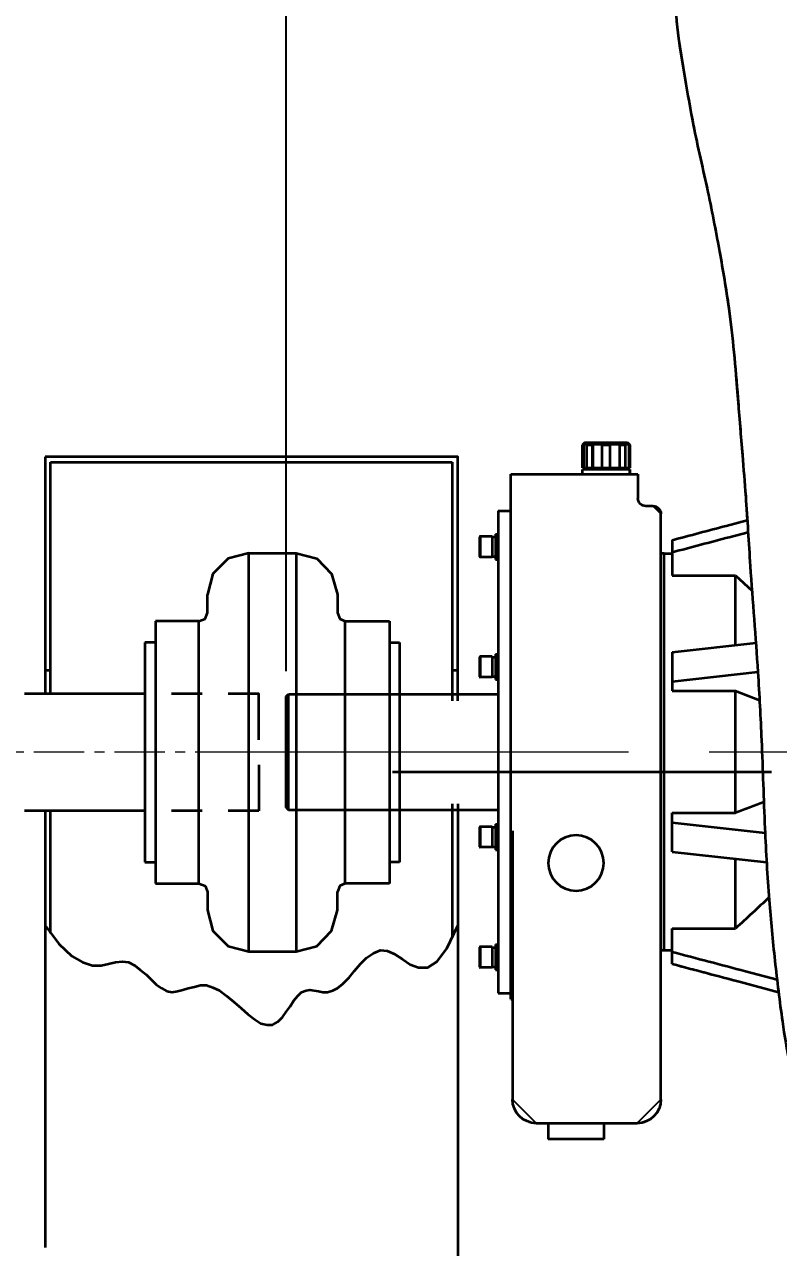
# Model space of a CAD drawing. Header units: inches. Extents: x -403 to 7, y 1 to 290.
# Drawn here: x -299.6 to -280.91, y 121.62 to 151.98 of the extents above; entities that cross this region are included whole.
import ezdxf

# ---------------------------------------------------------------- set-up
doc = ezdxf.new("R2010")
doc.units = ezdxf.units.IN
doc.header["$MEASUREMENT"] = 0
doc.linetypes.add('CENTER', pattern=[2, 1.25, -0.25, 0.25, -0.25])
doc.linetypes.add('点画线', pattern=[16, 10, -2, 2, -2])
doc.layers.add('中心线层', color=1, linetype='点画线', lineweight=18)
doc.layers.add('粗实线层', color=7, linetype='Continuous', lineweight=35)
doc.styles.get("Standard").update_dxf_attribs({"font": 'arial.ttf'})
doc.dimstyles.new('STANDARD 2 PLCS', dxfattribs={"dimtxt": 0.125, "dimasz": 0.18, "dimexe": 0.18, "dimexo": 0.0625, "dimgap": 0.09, "dimtad": 0, "dimtih": 1, "dimtoh": 1, "dimzin": 4, "dimdsep": 46, "dimtxsty": 'Standard', "dimcen": 0.09, "dimaunit": 1, "dimadec": 0, "dimazin": 1, "dimtfac": 1, "dimtofl": 0, "dimtmove": 1, "dimatfit": 3, "dimfxl": 1, "dimtolj": 1, "dimtzin": 4, "dimarcsym": 0})

# ---------------------------------------------------------------- blocks, each defined once
blk = doc.blocks.new('CF25进气-1#-1_1')
at = {"layer": '粗实线层'}
for p, q in [((74, 164), (73.7, 163.7)), ((73.7, 160.8), (73.7, 163.7)), ((73.74, 163.7), (73.7, 163.7)), ((73.74, 163.7), (73.84, 163.8)), ((73.74, 160.8), (73.74, 163.7)), ((73.84, 163.8), (73.84, 160.8)), ((74.33, 163.8), (73.84, 163.8)), ((79.4, 164), (74, 164)), ((74.33, 163.8), (74.25, 163.7)), ((74.25, 160.8), (74.25, 163.7)), ((74.96, 163.7), (74.25, 163.7)), ((74.96, 163.7), (75.03, 163.8)), ((74.96, 160.8), (74.96, 163.7)), ((75.03, 163.8), (75.03, 160.8)), ((76.2, 163.8), (75.03, 163.8)), ((76.2, 160.8), (76.2, 163.8)), ((77.2, 163.7), (76.2, 163.7)), ((77.2, 160.8), (77.2, 163.8)), ((78.37, 163.8), (77.2, 163.8)), ((78.37, 163.8), (78.37, 160.8)), ((78.37, 163.8), (78.44, 163.7)), ((78.44, 160.8), (78.44, 163.7)), ((79.15, 163.7), (78.44, 163.7)), ((79.56, 163.8), (79.07, 163.8)), ((79.15, 163.7), (79.07, 163.8)), ((79.15, 160.8), (79.15, 163.7)), ((79.4, 164), (79.7, 163.7)), ((79.56, 163.8), (79.56, 160.8)), ((79.56, 163.8), (79.66, 163.7)), ((79.66, 160.8), (79.66, 163.7)), ((79.7, 163.7), (79.66, 163.7)), ((79.7, 160.8), (79.7, 163.7)), ((79.7, 160.8), (73.7, 160.8)), ((73.7, 160), (73.7, 160.6)), ((73.7, 160.6), (79.7, 160.6)), ((73.9, 160.6), (73.9, 160.8)), ((79.5, 160.6), (79.5, 160.8)), ((79.7, 160), (79.7, 160.6)), ((72.7, 160), (72.7, 157)), ((88.7, 160), (72.7, 160)), ((88.7, 93.85), (88.7, 160)), ((70.8, 156), (71.7, 156)), ((61.57, 153.52), (58.93, 154.22)), ((69.8, 81.2), (69.8, 155)), ((90.3, 155.4), (88.7, 155.4)), ((90.3, 155.4), (90.3, 94.6)), ((61.19, 152.09), (58.83, 152.72)), ((68.4, 151.71), (68.4, 147.26)), ((90.62, 152.47), (90.3, 152.47)), ((90.62, 152.47), (90.62, 149.27)), ((91.04, 152.1), (90.62, 152.1)), ((91.04, 152.17), (91.04, 149.57)), ((91.04, 152.17), (92.58, 152.17)), ((91.04, 152.17), (92.58, 152.17)), ((92.58, 152.17), (92.58, 149.57)), ((92.58, 152.17), (92.64, 152.11)), ((92.64, 152.11), (92.64, 149.63)), ((69.4, 150), (68.4, 150)), ((69.4, 99.97), (69.4, 150.03)), ((69.4, 150.03), (69.8, 150.03)), ((69.4, 100), (69.4, 150)), ((91.04, 149.64), (90.62, 149.64)), ((91.04, 149.57), (92.58, 149.57)), ((91.04, 149.57), (92.58, 149.57)), ((92.64, 149.63), (92.58, 149.57)), ((90.62, 149.27), (90.3, 149.27)), ((60.4, 147.26), (58.34, 145.35)), ((60.4, 138.47), (60.4, 147.26)), ((68.4, 147.26), (60.4, 147.26)), ((68.4, 137.59), (57.85, 138.75)), ((68.4, 137.59), (68.4, 132.69)), ((90.62, 137.32), (90.3, 137.32)), ((90.62, 137.32), (90.62, 134.12)), ((91.04, 136.95), (90.62, 136.95)), ((91.04, 137.02), (91.04, 134.42)), ((91.04, 137.02), (92.58, 137.02)), ((91.04, 137.02), (92.58, 137.02)), ((92.58, 137.02), (92.58, 134.42)), ((92.58, 137.02), (92.64, 136.96)), ((92.64, 136.96), (92.64, 134.48)), ((68.4, 133.9), (57.6, 135.09)), ((91.04, 134.49), (90.62, 134.49)), ((91.04, 134.42), (92.58, 134.42)), ((91.04, 134.42), (92.58, 134.42)), ((92.64, 134.48), (92.58, 134.42)), ((60.4, 132.69), (57.38, 131.53)), ((60.4, 117.31), (60.4, 132.69)), ((68.4, 132.69), (60.4, 132.69)), ((90.62, 134.12), (90.3, 134.12)), ((116.7, 132.3), (90.3, 132.3)), ((116.7, 117.7), (116.7, 132.3)), ((117, 132), (116.7, 132.3)), ((117, 118), (117, 132)), ((56.84, 118.68), (56.85, 118.68)), ((68.4, 117.31), (60.4, 117.31)), ((68.4, 112.41), (68.4, 117.31)), ((116.7, 117.7), (90.3, 117.7)), ((117, 118), (116.7, 117.7)), ((68.4, 116.1), (56.68, 114.81)), ((90.62, 115.88), (90.3, 115.88)), ((90.62, 115.88), (90.62, 112.68)), ((88.5, 115.07), (88.5, 81.2)), ((91.04, 115.51), (90.62, 115.51)), ((91.04, 115.58), (91.04, 112.98)), ((91.04, 115.58), (92.58, 115.58)), ((91.04, 115.58), (92.58, 115.58)), ((92.58, 115.58), (92.58, 112.98)), ((92.58, 115.58), (92.64, 115.52)), ((92.64, 115.52), (92.64, 113.04)), ((90.62, 112.68), (90.3, 112.68)), ((91.04, 113.05), (90.62, 113.05)), ((91.04, 112.98), (92.58, 112.98)), ((91.04, 112.98), (92.58, 112.98)), ((92.64, 113.04), (92.58, 112.98)), ((68.4, 112.41), (56.49, 111.1)), ((60.4, 102.74), (60.4, 111.53)), ((68.4, 102.74), (60.4, 102.74)), ((68.4, 98.29), (68.4, 102.74)), ((90.62, 100.73), (90.3, 100.73)), ((90.62, 100.73), (90.62, 97.53)), ((91.04, 100.36), (90.62, 100.36)), ((91.04, 100.43), (91.04, 97.83)), ((91.04, 100.43), (92.58, 100.43)), ((91.04, 100.43), (92.58, 100.43)), ((92.58, 100.43), (92.58, 97.83)), ((92.58, 100.43), (92.64, 100.37)), ((92.64, 100.37), (92.64, 97.89)), ((69.4, 100), (68.4, 100)), ((69.4, 99.97), (69.8, 99.97)), ((59.15, 97.37), (55.18, 96.31)), ((90.62, 97.53), (90.3, 97.53)), ((91.04, 97.9), (90.62, 97.9)), ((91.04, 97.83), (92.58, 97.83)), ((91.04, 97.83), (92.58, 97.83)), ((92.64, 97.89), (92.58, 97.83)), ((59.76, 96), (54.99, 94.73)), ((90.3, 94.6), (88.7, 94.6)), ((88.7, 93.85), (88.5, 93.85)), ((85.5, 78.2), (72.8, 78.2)), ((77, 78.2), (77, 76.2)), ((84, 78.2), (84, 76.2)), ((77, 76.2), (84, 76.2))]:
    blk.add_line(p, q, dxfattribs=at)
blk.add_circle((80.5, 111), 3.5, dxfattribs=at)
for centre, radius, start, end in [((70.8, 155), 1, 90, 180), ((71.7, 157), 1, 270, 0), ((72.8, 81.2), 3, 180, 270), ((85.5, 81.2), 3, 270, 0)]:
    blk.add_arc(centre, radius, start, end, dxfattribs=at)
blk.add_open_spline([(68.69, 253.8), (68.71, 251.71), (68.74, 246.97), (68.72, 240.01), (68.75, 232.34), (68.67, 226.05), (68.08, 220.07), (67.73, 215.46), (66.8, 210.11), (65.77, 203.79), (63.98, 196.28), (62.45, 188.39), (61.29, 181.51), (60.58, 175.34), (60.08, 169.17), (59.6, 163.11), (59.01, 156.05), (58.51, 146.9), (57.64, 136.66), (57.07, 125.64), (56.78, 116.06), (56.27, 106.78), (55.48, 98.66), (54.65, 91.78), (53.77, 86.23), (52.37, 80.99), (50.28, 76.02), (46.85, 72.25), (43.31, 70.01), (40.22, 68.96), (36.83, 68.78), (33.79, 68.83), (29.87, 68.83), (26.4, 68.75), (23.26, 68.92), (20.67, 68.21), (19.16, 65.3), (18.69, 61.95), (17.85, 58.05), (17.14, 53.57), (16.57, 49.16), (16.22, 45.85), (16.06, 43.38), (15.49, 40.56), (13.61, 37.69), (11.07, 35.58), (9.53, 34.72), (8.67, 34.37)], degree=3, knots=[0, 0, 0, 0, 500.983339, 1139.057742, 1672.404298, 2344.432474, 2648.174238, 3115.475288, 3452.731367, 3952.039926, 4653.749594, 5304.069036, 5882.731911, 6330.598823, 6793.377251, 7370.921387, 7790.113217, 8495.62314, 9570.519663, 10258.095576, 11147.213491, 11873.327979, 12488.094667, 13106.430153, 13539.125454, 13836.211787, 14408.926141, 14815.10126, 15035.766174, 15411.266967, 15581.772828, 15849.494553, 16140.258874, 16525.167771, 16680.019867, 16900.51958, 17120.743069, 17413.515388, 17719.860988, 18075.360511, 18504.098821, 18789.06728, 18872.270959, 19099.798644, 19472.439394, 19666.980861, 19890.759489, 19890.759489, 19890.759489, 19890.759489], dxfattribs=at)
for points in [[(68.4, 151.71), (66.12, 152.31), (63.85, 152.92), (61.57, 153.52)], [(68.4, 150.18), (66, 150.82), (63.59, 151.46), (61.19, 152.09)], [(56.85, 118.68), (58.03, 118.22), (59.22, 117.77), (60.4, 117.31)], [(56.2, 106.64), (57.6, 105.34), (59, 104.04), (60.4, 102.74)], [(68.4, 99.82), (65.32, 99), (62.23, 98.18), (59.15, 97.37)], [(68.4, 98.29), (65.52, 97.53), (62.64, 96.76), (59.76, 96)]]:
    blk.add_open_spline(points, degree=3, dxfattribs=at)
blk = doc.blocks.new('3 STAGE FRONT VIEW')
for p, q in [((-9.451, 42.078), (-9.533, 42.73)), ((-9.344, 41.428), (-9.451, 42.078)), ((-9.233, 40.779), (-9.344, 41.428)), ((-9.112, 40.132), (-9.233, 40.779)), ((-8.976, 39.488), (-9.112, 40.132)), ((-8.833, 38.845), (-8.976, 39.488)), ((-8.696, 38.201), (-8.833, 38.845)), ((-8.568, 37.555), (-8.696, 38.201)), ((-8.448, 36.908), (-8.568, 37.555)), ((-8.338, 36.259), (-8.448, 36.908)), ((-8.24, 35.608), (-8.338, 36.259)), ((-8.159, 34.955), (-8.24, 35.608)), ((-8.093, 34.3), (-8.159, 34.955)), ((-8.037, 33.644), (-8.093, 34.3)), ((-7.984, 32.987), (-8.037, 33.644)), ((-7.931, 32.331), (-7.984, 32.987)), ((-11.871, 32.228), (-11.812, 32.287)), ((-11.871, 31.657), (-11.871, 32.228)), ((-11.871, 32.228), (-11.871, 32.228)), ((-11.812, 32.287), (-11.812, 32.287)), ((-11.812, 32.287), (-10.749, 32.287)), ((-10.749, 32.287), (-10.749, 32.287)), ((-10.749, 32.287), (-10.69, 32.228)), ((-10.69, 32.228), (-10.69, 32.228)), ((-10.69, 32.228), (-10.69, 31.657)), ((-7.878, 31.675), (-7.931, 32.331)), ((-11.863, 31.657), (-11.871, 31.657)), ((-11.871, 31.657), (-11.871, 31.657)), ((-11.871, 31.499), (-11.871, 31.617)), ((-11.871, 31.617), (-11.871, 31.617)), ((-11.871, 31.617), (-11.832, 31.617)), ((-11.843, 31.657), (-11.863, 31.657)), ((-11.863, 31.657), (-11.863, 31.657)), ((-11.832, 31.657), (-11.843, 31.657)), ((-11.843, 31.657), (-11.843, 31.657)), ((-11.832, 31.617), (-11.832, 31.657)), ((-11.832, 31.657), (-11.832, 31.657)), ((-11.832, 31.617), (-11.832, 31.617)), ((-10.718, 31.657), (-10.729, 31.657)), ((-10.729, 31.657), (-10.729, 31.657)), ((-10.729, 31.657), (-10.729, 31.617)), ((-10.729, 31.617), (-10.729, 31.617)), ((-10.729, 31.617), (-10.69, 31.617)), ((-10.698, 31.657), (-10.718, 31.657)), ((-10.718, 31.657), (-10.718, 31.657)), ((-10.69, 31.657), (-10.698, 31.657)), ((-10.698, 31.657), (-10.698, 31.657)), ((-10.69, 31.657), (-10.69, 31.657)), ((-10.69, 31.617), (-10.69, 31.617)), ((-10.69, 31.617), (-10.69, 31.499)), ((-7.826, 31.019), (-7.878, 31.675)), ((-13.643, 30.594), (-13.643, 31.499)), ((-13.643, 31.499), (-13.643, 31.499)), ((-13.643, 31.499), (-11.871, 31.499)), ((-11.871, 31.499), (-11.871, 31.499)), ((-10.69, 31.499), (-10.69, 31.499)), ((-10.69, 31.499), (-10.493, 31.499)), ((-10.493, 31.499), (-10.493, 31.499)), ((-10.493, 31.499), (-10.493, 30.909)), ((-7.782, 30.362), (-7.826, 31.019)), ((-10.493, 30.909), (-10.493, 30.909)), ((-10.493, 30.909), (-10.493, 30.898)), ((-10.493, 30.898), (-10.492, 30.888)), ((-10.492, 30.888), (-10.491, 30.878)), ((-10.491, 30.878), (-10.489, 30.868)), ((-10.489, 30.868), (-10.486, 30.858)), ((-10.486, 30.858), (-10.484, 30.848)), ((-10.484, 30.848), (-10.48, 30.838)), ((-10.48, 30.838), (-10.476, 30.829)), ((-10.476, 30.829), (-10.472, 30.819)), ((-10.472, 30.819), (-10.467, 30.81)), ((-10.467, 30.81), (-10.461, 30.801)), ((-10.461, 30.801), (-10.456, 30.793)), ((-10.456, 30.793), (-10.449, 30.785)), ((-10.449, 30.785), (-10.443, 30.777)), ((-10.443, 30.777), (-10.436, 30.769)), ((-10.436, 30.769), (-10.428, 30.762)), ((-10.428, 30.762), (-10.42, 30.756)), ((-10.42, 30.756), (-10.412, 30.749)), ((-10.412, 30.749), (-10.404, 30.743)), ((-10.404, 30.743), (-10.395, 30.738)), ((-10.395, 30.738), (-10.386, 30.733)), ((-10.386, 30.733), (-10.376, 30.729)), ((-10.376, 30.729), (-10.367, 30.725)), ((-10.367, 30.725), (-10.357, 30.721)), ((-10.357, 30.721), (-10.347, 30.718)), ((-10.347, 30.718), (-10.337, 30.716)), ((-10.337, 30.716), (-10.327, 30.714)), ((-10.327, 30.714), (-10.317, 30.713)), ((-10.317, 30.713), (-10.307, 30.712)), ((-10.307, 30.712), (-10.296, 30.712)), ((-10.296, 30.712), (-10.296, 30.712)), ((-10.296, 30.712), (-10.119, 30.712)), ((-10.119, 30.712), (-9.922, 30.515)), ((-10.109, 30.711), (-10.119, 30.712)), ((-10.119, 30.712), (-9.922, 30.515)), ((-10.099, 30.711), (-10.109, 30.711)), ((-10.088, 30.709), (-10.099, 30.711)), ((-10.078, 30.707), (-10.088, 30.709)), ((-10.068, 30.705), (-10.078, 30.707)), ((-10.058, 30.702), (-10.068, 30.705)), ((-10.049, 30.699), (-10.058, 30.702)), ((-10.039, 30.695), (-10.049, 30.699)), ((-10.03, 30.69), (-10.039, 30.695)), ((-10.021, 30.685), (-10.03, 30.69)), ((-10.012, 30.68), (-10.021, 30.685)), ((-10.003, 30.674), (-10.012, 30.68)), ((-9.995, 30.668), (-10.003, 30.674)), ((-9.987, 30.661), (-9.995, 30.668)), ((-9.98, 30.654), (-9.987, 30.661)), ((-13.958, 30.017), (-13.958, 30.594)), ((-13.958, 30.594), (-13.958, 30.594)), ((-13.958, 30.594), (-13.643, 30.594)), ((-13.643, 30.594), (-13.643, 30.594)), ((-9.973, 30.647), (-9.98, 30.654)), ((-9.966, 30.639), (-9.973, 30.647)), ((-9.96, 30.631), (-9.966, 30.639)), ((-9.954, 30.622), (-9.96, 30.631)), ((-9.949, 30.613), (-9.954, 30.622)), ((-9.944, 30.604), (-9.949, 30.613)), ((-9.939, 30.595), (-9.944, 30.604)), ((-9.935, 30.585), (-9.939, 30.595)), ((-9.932, 30.576), (-9.935, 30.585)), ((-9.929, 30.566), (-9.932, 30.576)), ((-9.927, 30.556), (-9.929, 30.566)), ((-9.925, 30.546), (-9.927, 30.556)), ((-9.923, 30.535), (-9.925, 30.546)), ((-9.923, 30.525), (-9.923, 30.535)), ((-9.922, 30.515), (-9.923, 30.525)), ((-9.922, 30.515), (-9.922, 29.537)), ((-8.302, 30.224), (-7.782, 30.362)), ((-7.782, 30.362), (-7.782, 30.362)), ((-8.974, 30.045), (-8.929, 30.057)), ((-8.929, 30.057), (-8.884, 30.069)), ((-8.884, 30.069), (-8.84, 30.081)), ((-8.84, 30.081), (-8.795, 30.093)), ((-8.795, 30.093), (-8.75, 30.105)), ((-8.75, 30.105), (-8.705, 30.117)), ((-8.705, 30.117), (-8.66, 30.129)), ((-8.66, 30.129), (-8.615, 30.141)), ((-8.615, 30.141), (-8.571, 30.153)), ((-8.571, 30.153), (-8.526, 30.165)), ((-8.526, 30.165), (-8.481, 30.176)), ((-8.481, 30.176), (-8.436, 30.188)), ((-8.436, 30.188), (-8.391, 30.2)), ((-8.391, 30.2), (-8.346, 30.212)), ((-8.346, 30.212), (-8.302, 30.224)), ((-8.302, 30.224), (-8.302, 30.224)), ((-14.419, 29.946), (-14.407, 29.957)), ((-14.419, 29.457), (-14.419, 29.946)), ((-14.419, 29.946), (-14.419, 29.946)), ((-14.407, 29.957), (-14.407, 29.957)), ((-14.407, 29.957), (-14.104, 29.957)), ((-14.104, 29.957), (-14.104, 29.957)), ((-14.104, 29.957), (-14.104, 29.944)), ((-14.104, 29.944), (-14.104, 29.944)), ((-14.104, 29.944), (-14.021, 29.944)), ((-14.021, 29.944), (-14.021, 30.017)), ((-14.021, 30.017), (-14.021, 30.017)), ((-14.021, 30.017), (-13.958, 30.017)), ((-14.021, 29.944), (-14.021, 29.944)), ((-13.958, 30.017), (-13.958, 30.017)), ((-9.647, 29.867), (-9.602, 29.879)), ((-9.647, 29.566), (-9.647, 29.867)), ((-9.647, 29.867), (-9.647, 29.867)), ((-9.602, 29.879), (-9.557, 29.891)), ((-9.557, 29.891), (-9.512, 29.903)), ((-9.512, 29.903), (-9.467, 29.914)), ((-9.467, 29.914), (-9.422, 29.926)), ((-9.422, 29.926), (-9.378, 29.938)), ((-9.378, 29.938), (-9.333, 29.95)), ((-9.333, 29.95), (-9.288, 29.962)), ((-9.288, 29.962), (-9.243, 29.974)), ((-9.243, 29.974), (-9.198, 29.986)), ((-9.198, 29.986), (-9.153, 29.998)), ((-9.153, 29.998), (-9.109, 30.01)), ((-9.109, 30.01), (-9.064, 30.022)), ((-9.064, 30.022), (-9.019, 30.034)), ((-9.019, 30.034), (-8.974, 30.045)), ((-14.407, 29.446), (-14.419, 29.457)), ((-14.419, 29.457), (-14.419, 29.457)), ((-14.104, 29.446), (-14.407, 29.446)), ((-14.407, 29.446), (-14.407, 29.446)), ((-14.021, 29.459), (-14.104, 29.459)), ((-14.104, 29.459), (-14.104, 29.459)), ((-14.104, 29.459), (-14.104, 29.446)), ((-14.104, 29.446), (-14.104, 29.446)), ((-14.021, 29.387), (-14.021, 29.459)), ((-14.021, 29.459), (-14.021, 29.459)), ((-9.922, 29.537), (-9.922, 29.537)), ((-9.922, 29.537), (-9.844, 29.537)), ((-9.844, 29.537), (-9.844, 29.537)), ((-9.844, 29.537), (-9.844, 29.531)), ((-9.844, 29.531), (-9.844, 29.531)), ((-9.844, 29.531), (-9.647, 29.531)), ((-9.647, 29.531), (-9.647, 29.566)), ((-9.647, 29.566), (-9.647, 29.566)), ((-9.647, 29.531), (-9.647, 29.531)), ((-13.958, 29.387), (-14.021, 29.387)), ((-14.021, 29.387), (-14.021, 29.387)), ((-13.958, 27.725), (-13.958, 29.387)), ((-13.958, 29.387), (-13.958, 29.387)), ((-13.958, 27.033), (-13.958, 27.725)), ((-13.958, 27.725), (-13.958, 27.725)), ((-14.021, 26.96), (-14.021, 27.033)), ((-14.021, 27.033), (-14.021, 27.033)), ((-14.021, 27.033), (-13.958, 27.033)), ((-14.419, 26.962), (-14.407, 26.974)), ((-14.419, 26.474), (-14.419, 26.962)), ((-14.419, 26.962), (-14.419, 26.962)), ((-14.407, 26.974), (-14.407, 26.974)), ((-14.407, 26.974), (-14.104, 26.974)), ((-14.104, 26.974), (-14.104, 26.974)), ((-14.104, 26.974), (-14.104, 26.96)), ((-14.104, 26.96), (-14.104, 26.96)), ((-14.104, 26.96), (-14.021, 26.96)), ((-14.021, 26.96), (-14.021, 26.96)), ((-14.407, 26.462), (-14.419, 26.474)), ((-14.419, 26.474), (-14.419, 26.474)), ((-14.104, 26.462), (-14.407, 26.462)), ((-14.407, 26.462), (-14.407, 26.462)), ((-14.021, 26.476), (-14.104, 26.476)), ((-14.104, 26.476), (-14.104, 26.476)), ((-14.104, 26.476), (-14.104, 26.462)), ((-14.104, 26.462), (-14.104, 26.462)), ((-14.021, 26.403), (-14.021, 26.476)), ((-14.021, 26.476), (-14.021, 26.476)), ((-13.958, 26.403), (-14.021, 26.403)), ((-14.021, 26.403), (-14.021, 26.403)), ((-13.958, 26.046), (-13.958, 26.403)), ((-13.958, 26.403), (-13.958, 26.403)), ((-19.215, 25.987), (-19.155, 26.046)), ((-19.215, 23.231), (-19.215, 25.987)), ((-19.215, 25.987), (-19.215, 25.987)), ((-19.155, 26.046), (-19.155, 26.046)), ((-19.155, 26.046), (-13.958, 26.046)), ((-13.958, 26.046), (-13.958, 26.046)), ((-19.155, 23.172), (-19.215, 23.231)), ((-19.215, 23.231), (-19.215, 23.231)), ((-13.958, 23.172), (-19.155, 23.172)), ((-19.155, 23.172), (-19.155, 23.172)), ((-13.958, 22.814), (-13.958, 23.172)), ((-13.958, 23.172), (-13.958, 23.172)), ((-14.021, 22.741), (-14.021, 22.814)), ((-14.021, 22.814), (-14.021, 22.814)), ((-14.021, 22.814), (-13.958, 22.814)), ((-13.958, 22.814), (-13.958, 22.814)), ((-14.419, 22.743), (-14.407, 22.755)), ((-14.419, 22.255), (-14.419, 22.743)), ((-14.419, 22.743), (-14.419, 22.743)), ((-14.407, 22.755), (-14.407, 22.755)), ((-14.407, 22.755), (-14.104, 22.755)), ((-14.104, 22.755), (-14.104, 22.755)), ((-14.104, 22.755), (-14.104, 22.741)), ((-14.104, 22.741), (-14.104, 22.741)), ((-14.104, 22.741), (-14.021, 22.741)), ((-14.021, 22.741), (-14.021, 22.741)), ((-14.407, 22.243), (-14.419, 22.255)), ((-14.419, 22.255), (-14.419, 22.255)), ((-14.104, 22.243), (-14.407, 22.243)), ((-14.407, 22.243), (-14.407, 22.243)), ((-14.021, 22.257), (-14.104, 22.257)), ((-14.104, 22.257), (-14.104, 22.257)), ((-14.104, 22.257), (-14.104, 22.243)), ((-14.104, 22.243), (-14.104, 22.243)), ((-14.021, 22.184), (-14.021, 22.257)), ((-14.021, 22.257), (-14.021, 22.257)), ((-13.958, 22.184), (-14.021, 22.184)), ((-14.021, 22.184), (-14.021, 22.184)), ((-13.958, 19.831), (-13.958, 22.184)), ((-13.958, 22.184), (-13.958, 22.184)), ((-14.419, 19.76), (-14.407, 19.772)), ((-14.419, 19.272), (-14.419, 19.76)), ((-14.419, 19.76), (-14.419, 19.76)), ((-14.407, 19.772), (-14.407, 19.772)), ((-14.407, 19.772), (-14.104, 19.772)), ((-14.104, 19.772), (-14.104, 19.772)), ((-14.104, 19.772), (-14.104, 19.758)), ((-14.104, 19.758), (-14.104, 19.758)), ((-14.104, 19.758), (-14.021, 19.758)), ((-14.021, 19.758), (-14.021, 19.831)), ((-14.021, 19.831), (-14.021, 19.831)), ((-14.021, 19.831), (-13.958, 19.831)), ((-14.021, 19.758), (-14.021, 19.758)), ((-13.958, 19.831), (-13.958, 19.831)), ((-9.844, 19.68), (-9.922, 19.68)), ((-9.922, 19.68), (-9.922, 19.68)), ((-9.922, 19.68), (-9.922, 15.986)), ((-9.647, 19.687), (-9.844, 19.687)), ((-9.844, 19.687), (-9.844, 19.687)), ((-9.844, 19.687), (-9.844, 19.68)), ((-9.844, 19.68), (-9.844, 19.68)), ((-9.647, 19.652), (-9.647, 19.687)), ((-9.647, 19.687), (-9.647, 19.687)), ((-9.647, 19.351), (-9.647, 19.652)), ((-9.647, 19.652), (-9.647, 19.652)), ((-14.407, 19.26), (-14.419, 19.272)), ((-14.419, 19.272), (-14.419, 19.272)), ((-14.104, 19.26), (-14.407, 19.26)), ((-14.407, 19.26), (-14.407, 19.26)), ((-14.021, 19.274), (-14.104, 19.274)), ((-14.104, 19.274), (-14.104, 19.274)), ((-14.104, 19.274), (-14.104, 19.26)), ((-14.104, 19.26), (-14.104, 19.26)), ((-14.021, 19.201), (-14.021, 19.274)), ((-14.021, 19.274), (-14.021, 19.274)), ((-13.958, 19.201), (-14.021, 19.201)), ((-14.021, 19.201), (-14.021, 19.201)), ((-13.958, 18.624), (-13.958, 19.201)), ((-13.958, 19.201), (-13.958, 19.201)), ((-9.59, 19.336), (-9.647, 19.351)), ((-9.647, 19.351), (-9.647, 19.351)), ((-9.533, 19.321), (-9.59, 19.336)), ((-9.476, 19.305), (-9.533, 19.321)), ((-9.42, 19.29), (-9.476, 19.305)), ((-9.363, 19.275), (-9.42, 19.29)), ((-9.306, 19.26), (-9.363, 19.275)), ((-9.25, 19.245), (-9.306, 19.26)), ((-9.193, 19.23), (-9.25, 19.245)), ((-9.136, 19.215), (-9.193, 19.23)), ((-9.079, 19.2), (-9.136, 19.215)), ((-9.023, 19.185), (-9.079, 19.2)), ((-8.966, 19.17), (-9.023, 19.185)), ((-8.909, 19.155), (-8.966, 19.17)), ((-8.853, 19.14), (-8.909, 19.155)), ((-8.796, 19.125), (-8.853, 19.14)), ((-8.739, 19.11), (-8.796, 19.125)), ((-8.682, 19.095), (-8.739, 19.11)), ((-8.626, 19.08), (-8.682, 19.095)), ((-8.569, 19.064), (-8.626, 19.08)), ((-8.512, 19.049), (-8.569, 19.064)), ((-8.455, 19.034), (-8.512, 19.049)), ((-8.399, 19.019), (-8.455, 19.034)), ((-8.342, 19.004), (-8.399, 19.019)), ((-8.285, 18.989), (-8.342, 19.004)), ((-8.229, 18.974), (-8.285, 18.989)), ((-8.172, 18.959), (-8.229, 18.974)), ((-8.115, 18.944), (-8.172, 18.959)), ((-8.058, 18.929), (-8.115, 18.944)), ((-8.002, 18.914), (-8.058, 18.929)), ((-7.945, 18.899), (-8.002, 18.914)), ((-7.007, 18.65), (-7.945, 18.899)), ((-7.945, 18.899), (-7.945, 18.899)), ((-13.643, 18.624), (-13.958, 18.624)), ((-13.958, 18.624), (-13.958, 18.624)), ((-13.643, 18.476), (-13.643, 18.624)), ((-13.643, 18.624), (-13.643, 18.624)), ((-7.007, 18.65), (-7.007, 18.65)), ((-13.604, 18.476), (-13.643, 18.476)), ((-13.643, 18.476), (-13.643, 18.476)), ((-13.604, 15.986), (-13.604, 18.476)), ((-13.604, 18.476), (-13.604, 18.476)), ((-13.013, 15.395), (-13.604, 15.986)), ((-13.604, 15.986), (-13.603, 15.955)), ((-13.013, 15.395), (-13.604, 15.986)), ((-13.603, 15.955), (-13.6, 15.924)), ((-13.6, 15.924), (-13.596, 15.893)), ((-13.596, 15.893), (-13.591, 15.863)), ((-13.591, 15.863), (-13.584, 15.833)), ((-13.584, 15.833), (-13.575, 15.803)), ((-13.575, 15.803), (-13.564, 15.774)), ((-9.922, 15.986), (-10.513, 15.395)), ((-9.922, 15.986), (-10.513, 15.395)), ((-9.961, 15.774), (-9.951, 15.803)), ((-9.951, 15.803), (-9.942, 15.833)), ((-9.942, 15.833), (-9.935, 15.863)), ((-9.935, 15.863), (-9.93, 15.893)), ((-9.93, 15.893), (-9.925, 15.924)), ((-9.925, 15.924), (-9.923, 15.955)), ((-9.923, 15.955), (-9.922, 15.986)), ((-13.564, 15.774), (-13.553, 15.746)), ((-13.553, 15.746), (-13.539, 15.718)), ((-13.539, 15.718), (-13.525, 15.691)), ((-13.525, 15.691), (-13.508, 15.664)), ((-13.508, 15.664), (-13.491, 15.639)), ((-13.491, 15.639), (-13.472, 15.614)), ((-13.472, 15.614), (-13.452, 15.591)), ((-13.452, 15.591), (-13.431, 15.568)), ((-13.431, 15.568), (-13.408, 15.547)), ((-13.408, 15.547), (-13.385, 15.527)), ((-13.385, 15.527), (-13.36, 15.508)), ((-13.36, 15.508), (-13.335, 15.491)), ((-13.335, 15.491), (-13.308, 15.474)), ((-10.218, 15.474), (-10.191, 15.491)), ((-10.191, 15.491), (-10.166, 15.508)), ((-10.166, 15.508), (-10.141, 15.527)), ((-10.141, 15.527), (-10.118, 15.547)), ((-10.118, 15.547), (-10.095, 15.568)), ((-10.095, 15.568), (-10.074, 15.591)), ((-10.074, 15.591), (-10.054, 15.614)), ((-10.054, 15.614), (-10.035, 15.639)), ((-10.035, 15.639), (-10.018, 15.664)), ((-10.018, 15.664), (-10.001, 15.691)), ((-10.001, 15.691), (-9.987, 15.718)), ((-9.987, 15.718), (-9.973, 15.746)), ((-9.973, 15.746), (-9.961, 15.774)), ((-13.308, 15.474), (-13.281, 15.46)), ((-13.281, 15.46), (-13.253, 15.446)), ((-13.253, 15.446), (-13.225, 15.434)), ((-13.225, 15.434), (-13.196, 15.424)), ((-13.196, 15.424), (-13.166, 15.415)), ((-13.166, 15.415), (-13.136, 15.408)), ((-13.136, 15.408), (-13.106, 15.403)), ((-13.106, 15.403), (-13.075, 15.398)), ((-13.075, 15.398), (-13.044, 15.396)), ((-13.044, 15.396), (-13.013, 15.395)), ((-12.718, 15.395), (-13.013, 15.395)), ((-12.718, 15.001), (-12.718, 15.395)), ((-12.718, 15.395), (-12.718, 15.395)), ((-10.513, 15.395), (-11.34, 15.395)), ((-11.34, 15.395), (-11.34, 15.395)), ((-11.34, 15.395), (-11.34, 15.001)), ((-10.513, 15.395), (-10.482, 15.396)), ((-10.482, 15.396), (-10.451, 15.398)), ((-10.451, 15.398), (-10.42, 15.403)), ((-10.42, 15.403), (-10.39, 15.408)), ((-10.39, 15.408), (-10.36, 15.415)), ((-10.36, 15.415), (-10.33, 15.424)), ((-10.33, 15.424), (-10.301, 15.434)), ((-10.301, 15.434), (-10.273, 15.446)), ((-10.273, 15.446), (-10.245, 15.46)), ((-10.245, 15.46), (-10.218, 15.474)), ((-11.34, 15.001), (-12.718, 15.001)), ((-12.718, 15.001), (-12.718, 15.001)), ((-11.34, 15.001), (-11.34, 15.001))]:
    blk.add_line(p, q)
at = {"layer": '中心线层'}
blk.add_line((-20.728, 24.609), (33.998, 24.609), dxfattribs=at)
at = {"layer": '粗实线层', "xscale": -0.196870025, "yscale": 0.196870025, "zscale": 0.196870025}
blk.add_blockref('CF25进气-1#-1_1', (3.819, 0), dxfattribs=at)
blk = doc.blocks.new('*D158')
at = {"color": 0, "lineweight": -2, "transparency": 16777216}
for p, q in [((-293.113, 135.926), (-293.113, 169.518)), ((-278.171, 161.72), (-278.171, 169.518)), ((-290.613, 167.718), (-289.462, 167.718)), ((-280.671, 167.718), (-281.519, 167.718))]:
    blk.add_line(p, q, dxfattribs=at)
at = {"color": 0, "transparency": 16777216}
for points in [[(-290.613, 168.135), (-290.613, 167.301), (-293.113, 167.718)], [(-280.671, 168.135), (-280.671, 167.301), (-278.171, 167.718)]]:
    blk.add_solid(points, dxfattribs=at)
at = {"layer": 'Defpoints', "color": 0, "transparency": 16777216}
for p in [(-293.113, 167.718), (-278.171, 161.095), (-293.113, 135.301)]:
    blk.add_point(p, dxfattribs=at)
at = {"color": 0, "transparency": 16777216, "insert": (-285.491, 167.718), "char_height": 1.875, "attachment_point": 5}
blk.add_mtext('\\A1;14.94', dxfattribs=at)

msp = doc.modelspace()

# ---------------------------------------------------------------- linework, layer by layer
at = {"layer": '中心线层', "color": 5, "linetype": 'CENTER'}
msp.add_lwpolyline([(-343.371, 133.923), (-294.627, 133.923)], dxfattribs=at)
at = {"layer": '粗实线层'}
for points in [[(-288.862, 135.194), (-288.862, 141.248), (-299.092, 141.248)], [(-299.092, 141.248), (-299.092, 135.365)], [(-298.959, 141.115), (-288.995, 141.115)], [(-298.959, 135.365), (-298.959, 141.115)], [(-288.995, 141.115), (-288.995, 135.194)], [(-294.044, 138.856), (-294.556, 138.725), (-294.936, 138.344), (-295.068, 137.832)], [(-294.044, 128.968), (-294.044, 138.856), (-292.867, 138.856)], [(-292.867, 138.856), (-292.867, 128.968)], [(-292.867, 138.856), (-292.354, 138.724), (-291.993, 138.345), (-291.842, 137.832), (-291.842, 137.376)], [(-295.068, 137.376), (-295.068, 137.832)], [(-295.277, 137.167), (-295.125, 137.225), (-295.068, 137.376)], [(-291.842, 137.376), (-291.784, 137.226), (-291.652, 137.167)], [(-296.359, 137.167), (-296.359, 130.658)], [(-295.277, 130.658), (-295.277, 137.167), (-296.359, 137.167)], [(-291.652, 130.658), (-291.652, 137.167), (-290.551, 137.167)], [(-290.551, 137.167), (-290.551, 130.658)], [(-296.624, 136.637), (-296.624, 131.19)], [(-296.359, 136.637), (-296.624, 136.637)], [(-290.551, 136.637), (-290.305, 136.637)], [(-290.304, 136.637), (-290.304, 131.19)], [(-299.092, 135.954), (-298.959, 135.954)], [(-288.995, 135.954), (-288.861, 135.954)], [(-296.624, 135.365), (-299.604, 135.365)], [(-295.201, 135.365), (-295.96, 135.365)], [(-293.796, 134.226), (-293.796, 135.365), (-294.556, 135.365)], [(-293.796, 133.599), (-293.796, 132.461)], [(-281.08, 133.423), (-290.475, 133.423)], [(-296.624, 132.461), (-299.604, 132.461)], [(-299.092, 132.461), (-299.092, 121.624)], [(-298.959, 129.424), (-298.959, 132.461)], [(-295.201, 132.461), (-295.96, 132.461)], [(-293.796, 132.461), (-294.556, 132.461)], [(-288.862, 132.631), (-288.862, 110.691), (-289.147, 110.691)], [(-288.995, 132.631), (-288.995, 129.31)], [(-296.624, 131.19), (-296.359, 131.19)], [(-290.304, 131.19), (-290.551, 131.19)], [(-296.359, 130.658), (-295.277, 130.658)], [(-295.277, 130.658), (-295.125, 130.602), (-295.068, 130.45), (-295.068, 129.994)], [(-291.652, 130.658), (-291.785, 130.602), (-291.842, 130.45)], [(-290.551, 130.658), (-291.652, 130.658)], [(-291.842, 129.994), (-291.842, 130.45)], [(-295.068, 129.994), (-294.935, 129.482), (-294.556, 129.102), (-294.044, 128.969)], [(-292.867, 128.968), (-292.354, 129.102), (-291.994, 129.482), (-291.842, 129.993)], [(-299.092, 129.613), (-298.75, 129.159), (-298.428, 128.855), (-298.162, 128.704), (-297.915, 128.627), (-297.706, 128.627), (-297.517, 128.665), (-297.346, 128.704), (-297.175, 128.722), (-297.023, 128.704), (-296.871, 128.627), (-296.738, 128.513), (-296.587, 128.399), (-296.454, 128.267), (-296.34, 128.152), (-296.207, 128.058)], [(-289.128, 129.045), (-288.861, 129.613)], [(-296.207, 128.057), (-296.074, 127.982), (-295.941, 127.962), (-295.808, 127.982), (-295.676, 128.021), (-295.543, 128.057), (-295.391, 128.095), (-295.239, 128.134), (-295.087, 128.134), (-294.936, 128.077), (-294.765, 128), (-294.594, 127.867), (-294.404, 127.716), (-294.233, 127.564), (-294.062, 127.412), (-293.891, 127.279), (-293.74, 127.184), (-293.587, 127.148), (-293.455, 127.148), (-293.322, 127.223), (-293.208, 127.337), (-293.113, 127.47), (-293.019, 127.602), (-292.923, 127.754), (-292.829, 127.867), (-292.734, 127.962), (-292.62, 128), (-292.525, 128.021), (-292.43, 128), (-292.316, 127.982), (-292.202, 127.962), (-292.088, 127.962), (-291.956, 128), (-291.842, 128.057), (-291.709, 128.172), (-291.557, 128.323), (-291.424, 128.494), (-291.272, 128.665), (-291.12, 128.817), (-290.949, 128.931), (-290.778, 129.007), (-290.608, 128.987), (-290.438, 128.913), (-290.229, 128.779), (-290.039, 128.645), (-289.83, 128.57), (-289.602, 128.57), (-289.374, 128.722), (-289.128, 129.045)], [(-294.044, 128.968), (-292.867, 128.968)]]:
    msp.add_lwpolyline(points, dxfattribs=at)

# ---------------------------------------------------------------- next in the draw order: block references
msp.add_blockref('3 STAGE FRONT VIEW', (-273.899, 109.314))

# ---------------------------------------------------------------- next in the draw order: dimensions: what is measured, and where the dimension line sits
dim = msp.add_linear_dim(base=(-293.113, 167.718), p1=(-278.171, 161.095), p2=(-293.113, 135.301), dimstyle='STANDARD 2 PLCS', override={"dimscale": 10, "dimtxt": 0.1875, "dimasz": 0.25})
dim.commit()
dim.dimension.update_dxf_attribs({"geometry": '*D158', "text_midpoint": (-285.491, 167.718), "dimtype": 160})

doc.saveas('drawing.dxf')
